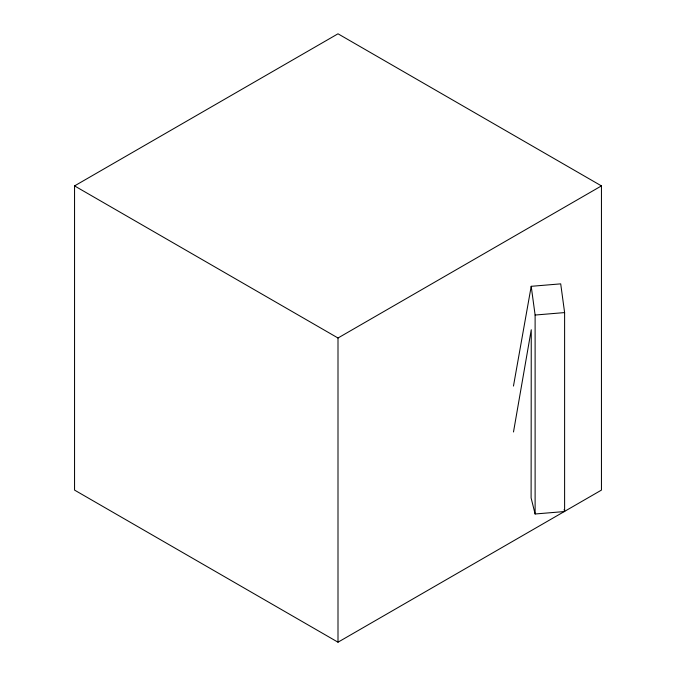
<?xml version="1.0" encoding="UTF-8"?>
<svg xmlns="http://www.w3.org/2000/svg" width="676" height="676" viewBox="0 0 676 676"><rect width="100%" height="100%" fill="white"/><g stroke="black" fill="none" stroke-linecap="round" stroke-linejoin="round"><path stroke-width="1.01" d="M531.209 286.311L535.113 315.041L535.113 513.988L564.612 511.538L564.612 312.582L560.708 283.861L531.209 286.311L513.464 386.064M513.498 431.981L531.26 329.753L531.108 497.933L535.113 513.988M74.554 185.9L338 33.8L601.446 185.9L601.446 490.1L338 642.2L74.554 490.1L74.554 185.9L338 338L601.446 185.9M535.113 315.041L564.612 312.582M564.114 509.527L564.612 511.538M338 338L338 642.2"/></g></svg>
